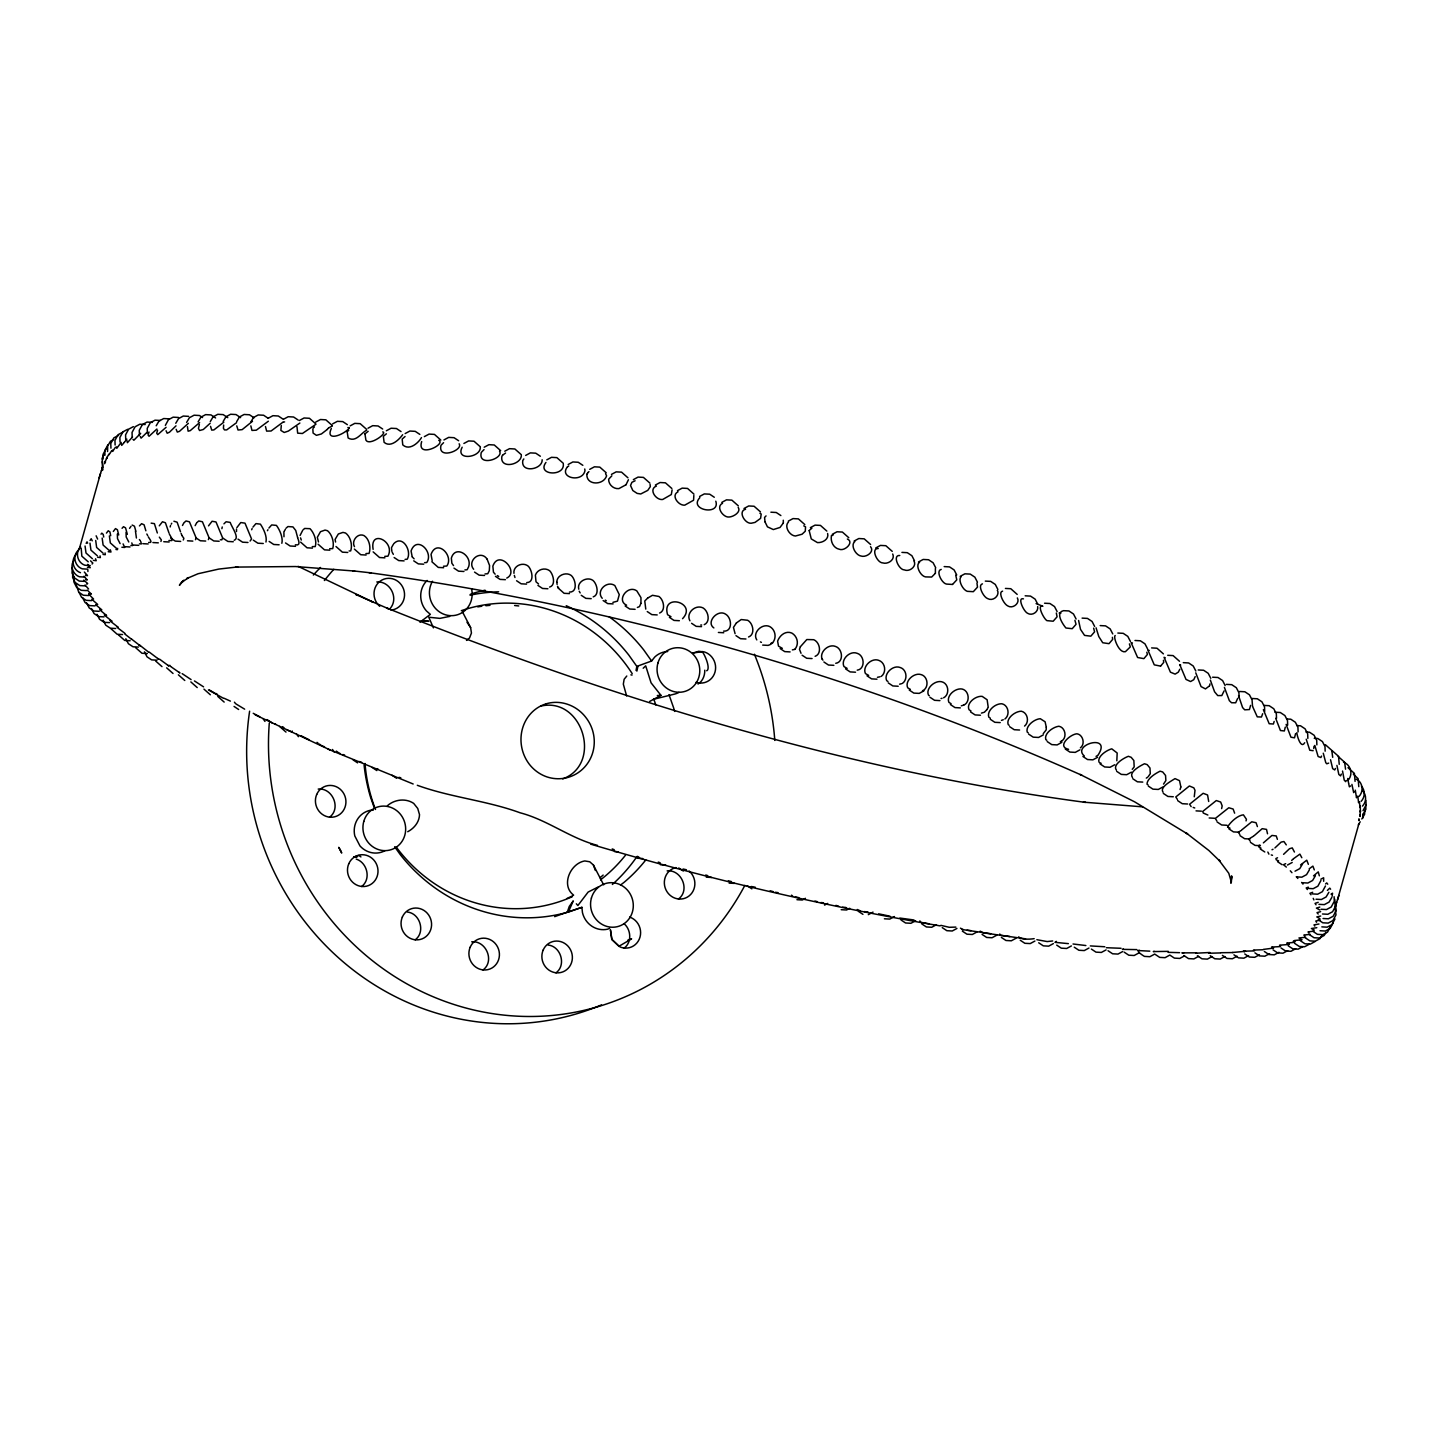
<?xml version="1.0" encoding="UTF-8"?>
<svg xmlns="http://www.w3.org/2000/svg" width="1438" height="1438" viewBox="0 0 1438 1438"><rect width="100%" height="100%" fill="white"/><g stroke="black" fill="none" stroke-linecap="round" stroke-linejoin="round"><path stroke-width="1.5" d="M166.071 430.771L167.185 433.233L169.486 432.209L176.011 425.846M1294.434 852.033L1292.259 847.899L1289.473 848.744L1283.577 854.334M132.961 439.327L133.86 440.244L140.672 433.305M1301.821 857.713L1299.88 854.118L1293.373 858.828M640.953 603.295L640.953 597.615L636.836 590.91C627.777 584.349 615.985 600.527 626.609 605.182M988.14 706.741L987.133 699.767L982.172 696.369C975.683 695.597 966.03 703.146 969.032 709.743L970.92 710.893M556.865 582.264C556.47 575.452 566.015 571.497 571.21 575.452C575.721 579.262 577.968 592.42 569.448 592.079M1358.874 818.851L1358.892 820.577L1359.18 819.426M1046.289 727.233L1046.163 729.929L1043.251 733.614M1180.85 786.91L1179.52 780.672L1175.008 778.605C1170.945 781.283 1159.441 787.215 1163.018 792.194M628.424 479.735L626.015 484.75M1234.631 813.171L1233.139 809.037L1228.771 807.761L1215.272 818.492L1216.764 820.721M1180.85 787.017L1180.077 789.534M556.865 582.3L557.099 584.385M567.291 912.195L569.268 906.443L573.259 900.889L568.495 911.764L554.655 916.653M1220.952 952.711L1232.995 952.567M1360.528 810.87L1360.348 812.093L1360.312 806.556M1360.15 814.789L1360.006 816.442L1360.33 810.601M1313.99 746.286L1313.721 748.569M704.782 670.18C704.926 675.536 702.751 681.127 698.041 684.039M1314.296 869.9L1312.894 866.107L1309.173 868.822M980.177 931.141L982.909 932.705M1360.15 805.999L1359.899 807.509L1359.521 802.296M1295.584 733.614L1294.524 737.82L1290.929 737.209L1286.111 724.41M1036.852 939.697L1047.17 941.566L1052.67 940.973M433.395 627.849L428.776 617.226L439.902 618.376L449.788 616.381M1285.302 727.089L1284.35 730.971L1280.431 730.522L1275.704 718.317M160.93 541.443L161.362 539.915L159.33 537.147M809.181 530.622L811.266 538.908L817.431 542.593C822.464 542.935 829.205 539.268 827.623 533.48M636.045 670.45L636.836 666.387L651.594 661.013L654.739 657.04A21.714 20.617 71.6 0 1 667.735 651.522M637.843 666.675L636.89 671.097M1262.672 713.715L1261.468 717.023L1257.261 716.843L1252.588 706.489M1341.348 774.075L1340.575 775.891L1338.832 774.471L1336.909 765.411M1231.755 876.892L1230.91 883.238L1231.611 875.886L1231.359 882.087L1228.771 873.261L1218.813 859.96L1220.251 861.506L1208.873 850.505L1185.973 832.8L1187.734 834.076L1134.654 801.847L1080.1 774.453L1081.879 775.298C855.628 674.53 614.332 606.297 368.991 572.648M1356.969 796.364L1356.501 797.784L1355.279 790.145M183.291 539.987L183.884 538.333L182.177 535.943M1237.687 698.347L1235.673 702.787L1231.539 702.751L1229.364 700.683L1224.403 687.4M221.901 528.663L222.243 526.955M1335.453 768.467L1334.734 769.941L1332.667 768.647L1330.545 759.731M1209.969 683.931L1209.592 685.71M195.496 539.681L196.143 537.938L189.439 521.832L186.005 520.951L183.866 522.893M236.497 529.076L236.533 531.557M117.646 548.363L117.467 549.622L115.975 549.514M251.686 529.759L252.117 528.537M1195.176 676.615L1193.792 679.671L1190.592 681.54L1186.008 679.419L1179.789 664.662M208.348 539.61L209.067 537.74L202.416 521.76L198.732 520.969L196.664 522.803M267.432 530.694L267.935 529.723M1179.789 669.263L1178.351 672.121L1175.134 674.116L1170.424 672.175L1164.079 657.31L1165.211 657.777M79.054 549.783L100.516 473.462M1358.946 823.597L1337.484 899.9M1350.641 785.939L1349.383 786.838L1348.61 783.386M1321.576 756.046L1320.875 757.52L1318.125 756.514L1314.817 745.423M170.169 526.973L170.547 525.517M1308.364 864.328L1306.765 860.194L1300.563 864.939M1257.387 826.58L1256.075 822.716L1251.743 821.799L1241.569 830.068M1304.715 742.727C1300.941 749.378 1297.022 735.861 1296.824 732.697M1346.31 780.457L1345.68 781.661L1344.242 780.133L1342.535 771.056M265.976 542.036C267.216 536.5 263.711 529.112 260.404 524.151L255.946 523.612L252.944 527.117M1208.693 801.487L1207.578 794.998L1203.157 793.291L1189.585 804.237L1191.149 806.61M1274.176 721.427L1273.403 724.015L1269.179 723.727L1263.373 709.689M1358.892 801.595L1358.586 802.746L1357.796 796.203M1221.635 808.587L1222.174 805.909L1220.682 802.044L1216.296 800.553L1202.761 811.409L1203.282 813.045L1207.866 815.04M1267.525 833.788L1266.519 829.402L1262.205 828.665L1254.278 835.586M72.188 567.435L72.062 573.025L74.65 578.022L79.234 581.078L84.608 581.365M102.062 461.814L102.727 469.795M72.745 571.947L72.637 577.537L75.207 582.534L79.809 585.59L85.184 585.877M81.175 548.202L81.84 556.164L88.239 561.845M74.111 576.674L74.003 582.264L76.574 587.261L81.175 590.317L86.55 590.605M165.352 425.396L168.426 419.716L173.135 417.164L178.51 417.469M250.841 425.864L251.974 430.429L256.306 430.196L268.349 421.226M1339.227 764.333L1338.562 756.352L1332.181 750.69M1320.947 880.487L1317.873 886.168L1313.164 888.702L1307.789 888.396M1325.459 885.988L1322.385 891.668L1317.657 894.202L1312.283 893.897M1355.063 781.355L1354.398 773.374L1347.999 767.712M1358.784 786.658L1358.119 778.677L1353.266 774.039M1330.581 926.432L1327.526 932.112L1322.798 934.646L1317.424 934.341L1312.84 931.285M1333.188 922.801L1330.114 928.481L1325.387 931.033L1320.012 930.728M1362.793 818.168L1362.954 814.106M1334.985 918.954L1331.912 924.634L1327.202 927.168L1321.828 926.881M1332.127 896.234L1332.541 893.196L1331.067 894.166M1246.045 820.9L1246.44 819.301L1243.403 814.843C1237.273 815.436 1229.957 822.77 1227.585 826.958M1319.329 875.814L1318.269 871.877L1313.505 875.886M1323.661 881.296L1323.643 877.755L1320.857 879.175M762.697 645.087L768.072 645.392C776.862 643.217 777.293 630.743 769.779 626.591C762.302 622.816 751.984 632.72 756.801 639.892M794.837 649.347C799.258 644.296 797.605 636.405 791.835 633.08C785.543 630.311 779.612 635.578 777.616 641.132L778.497 646.147L782.326 648.34M140.223 436.433L141.086 438.141L146.802 432.532M101.361 470.981L102.799 466.523L99.096 477.919M1336.639 902.399L1335.201 906.857L1338.904 895.461M347.187 431.777L348.122 437.997C355.977 442.598 360.866 433.18 366.69 430.16M1328.694 763.111L1326.771 763.776L1325.764 762.661L1323.266 753.206M187.425 426.601L188.108 431.184L190.265 430.627L199.612 422.592M1194.259 796.796L1194.996 790.343L1193.846 787.862L1189.388 785.975L1175.781 796.976L1177.398 799.438M296.965 426.655L297.666 433.162L302.411 433.503L315.695 424.426M281.291 425.486L280.877 430.429L284.203 432.478L288.355 431.076L299.877 423.042M800.355 646.758L806.826 639.533L813.764 639.712C820.145 642.319 821.997 653.931 815.112 656.321M157.551 430.268L156.706 433.251L157.767 434.636L166.089 427.302M116.496 446.858L116.784 448.279L121.223 442.383M149.031 432.029L148.042 435.013L149.067 436.271L156.886 429.027M292.309 731.079L291.824 731.942L287.133 730.037M112.559 450.094L112.631 451.406L115.435 447.29M223.663 425.037L223.411 428.272L224.49 429.926L226.683 429.908L236.551 422.682M1354.129 791.529L1353.661 792.608L1351.918 784.393M104.615 463.719L105.513 462.029M199.379 424.552L198.426 428.416L199.576 430.519L203.333 429.477L210.182 423.239M109.414 453.581L108.964 454.821L111.679 450.759M129.564 528.375L131.02 526.308M113.332 531.449L115.489 528.591L117.413 529.759L118.725 534.99M107.023 457.302L106.448 458.542L108.551 454.714M181.997 581.581L179.408 585.302L183.812 580.251L182.231 582.048L188.612 577.591L186.778 578.543L198.049 573.744L218.81 569.071L237.755 566.932L235.562 567.093L295.419 566.536L354.701 571.048M281.848 543.294C283.214 538.1 279.979 530.119 276.42 525.391L271.692 524.942L268.906 528.07M159.276 525.823L162.476 521.76L165.406 522.749L168.965 532.941M640.899 603.403L639.515 606.584L637.376 607.465M127.029 440.729L127.407 442.688L132.53 436.954M171.248 524.151L171.751 523.252M182.482 525.481L183.525 523.504M105.423 461.239L104.704 462.479L107.113 457.464M195.137 525.643L196.413 523.252M986.935 709.599L984.635 711.99M208.528 525.859L212.087 521.257L216.006 521.958L222.638 537.92L221.829 539.825L220.338 539.789M283.897 531.916L283.987 536.751M121.367 443.695L121.727 445.367L124.351 442.347M986.953 709.563L988.05 707.568M393.149 544.678L391.46 547.734L391.855 551.239M86.172 543.366L87.035 541.856L87.628 543.169M236.875 527.602L240.757 522.551L244.999 523.144L251.578 538.998L250.104 541.03M800.337 646.794L799.474 649.293L801.02 653.283M327.253 429.441L328.619 427.913M107.886 444.881L104.812 450.561L104.974 455.181M106.088 448.746L103.015 454.426L103.177 459.028M104.147 454.39L102.008 458.506L102.961 465.499M78.011 550.502C72.331 556.093 74.776 566.284 82.272 568.837L87.646 569.142M76.196 554.367C70.516 559.939 72.979 570.131 80.474 572.701M80.6 546.889C74.92 552.462 77.364 562.653 84.86 565.224L90.235 565.529M74.255 559.993C69.455 565.476 72.871 574.517 79.45 576.782L84.824 577.069M156.203 425.774L158.989 421.082L163.716 418.548L169.091 418.835M175.76 423.293L178.546 418.602L183.273 416.049L188.648 416.355M186.598 422.448L189.385 417.739L194.094 415.205L199.469 415.51L202.542 417.541M198.102 421.855L200.907 417.164L205.616 414.629L210.991 414.917L215.592 417.973M210.29 421.532L213.094 416.84L217.803 414.306L223.178 414.611L227.779 417.667M223.142 421.496L225.928 416.786L230.637 414.252L236.012 414.557L240.613 417.613M236.623 421.711L239.409 417.002L244.118 414.468L249.493 414.773L254.095 417.829M250.715 422.179L253.501 417.487L258.229 414.953L263.603 415.24L268.187 418.296M223.933 523.845L226.126 521.76L230.206 522.407C231.608 527.063 240.128 538.207 234.178 540.275M284.293 531.179L285.425 529.274M1347.765 780.546C1353.446 774.974 1350.983 764.764 1343.505 762.212M1302.54 863.95L1299.754 868.642L1295.027 871.176M1309.335 869.954L1306.549 874.646L1301.839 877.18L1296.465 876.892M1358.928 796.472C1363.961 791.547 1362.847 782.002 1356.196 779.162M1315.393 875.796L1312.588 880.487L1307.879 883.022L1302.504 882.734M1361.085 801.397C1365.129 797.263 1365.273 790.379 1361.427 786.119M1362.451 806.125C1366.495 801.991 1366.639 795.088 1362.793 790.846M1363.026 810.637L1366.1 804.956L1365.938 800.355M1362.811 814.933L1365.884 809.252L1365.723 804.651M1358.335 824.927L1360.204 821.799M1361.804 819.013L1364.59 814.321L1364.77 810.259M1328.892 892.279L1326.106 896.97L1321.396 899.505L1316.022 899.217M1331.84 897.402L1329.054 902.093L1324.326 904.628L1318.952 904.34M1321.846 935.509L1319.976 938.637L1315.267 941.189L1309.892 940.883L1305.309 937.828M1325.998 932.363L1324.146 935.491L1319.419 938.025L1314.044 937.738L1309.461 934.682M1232.456 952.495L1245.56 951.291M302.465 530.748L300.075 535.475M390.417 608.166C398.937 597.902 389.986 580.844 376.81 581.959M586.866 474.27C586.201 485.577 603.583 485.577 606.602 475.78L605.542 473.677M286.072 528.177L287.942 526.56L292.957 526.901L295.743 530.478L297.612 537.542M393.545 543.959C402.352 534.019 412.275 551.114 407.17 559.256L405.067 559.382M935.401 573.277L935.383 568.441M302.969 529.921L304.694 528.447L309.997 528.681C314.221 532.959 316.989 541.083 315.246 546.584L312.244 546.62M421.676 441.592C416.319 458.956 446.463 444.27 438.752 440.298M502.527 455.343L501.88 456.349C499.561 469.435 521.041 464.995 521.347 455.54M523.827 458.956L522.785 460.502C520.61 473.551 542.665 469.579 542.162 459.747M586.92 474.181L587.89 472.653M1209.484 685.89L1205.475 688.91L1201.054 686.591L1195.769 672.822M90.055 540.49L91.205 538.693L92.23 540.814M587.908 472.653L588.969 471.61M831.452 535.781C830.283 541.227 833.303 548.076 839.361 549.262C844.897 551.545 854.496 542.036 847.359 539.016M831.47 535.763L833.393 534.774M124.369 442.329L126.886 439.147M101.02 534.181L101.81 533.156L103.194 534.397L103.734 537.039M106.448 533.085L108.245 530.766L109.953 531.952L110.69 535.691M1313.146 750.69L1309.766 750.223L1306.225 739.204M626.788 676.022L624.146 679.275L623.319 684.146L626.644 695.992M1325.584 883.939L1326.735 882.914L1327.741 884.208M364.946 433.899L365.899 440.064C369.278 446.553 387.99 432.802 382.778 431.885M347.205 431.706L348.733 430.286M122.068 528.303L123.488 526.685L125.555 527.872L127.335 534.325M647.621 598.118L644.763 600.994L645.77 609.101M1274.931 847.935L1281.132 842.093L1283.918 841.536L1286.291 844.879M952.567 584.439L956.791 579.838L955.731 575.164M1163.54 784.087L1165.859 780.546L1165.553 775.477L1162.695 771.954L1160.053 771.199C1155.109 773.626 1146.949 778.767 1147.021 784.159L1148.045 784.878M1148.171 776.736L1150.292 773.698L1149.969 768L1147.2 764.639L1144.504 763.758C1140.028 765.861 1128.381 772.296 1132.497 777.527M772.619 642.93L770.984 643.253M1132.245 769.33L1134.187 766.849L1133.845 760.522L1131.167 757.305L1128.399 756.298C1123.581 758.024 1112.257 764.872 1116.391 770.139M1116.823 760.81L1117.182 753.009L1111.754 748.821C1106.361 750.294 1097.14 756.55 1099.009 762.194M139.45 525.913L141.589 523.684L144.088 524.798L145.867 530.802M736.382 622.96L733.452 627.399L735.088 633.691M462.173 447.218C455.019 460.879 480.256 457.877 480.31 447.595M502.671 455.127L505.565 453.042M151.134 523.144L154.405 523.648L157.335 532.977M935.383 573.313L931.644 577.051L925.533 576.908C920.194 576.009 914.999 565.026 919.601 562.222M643.199 668.239L645.698 665.848L651.072 682.834L660.977 695.363L649.616 701.474M653.319 699.335L673.991 694.248A21.714 20.617 71.6 0 0 679.024 692.361M1327.382 890.41L1329.773 888.127L1330.617 889.223M1160.592 666.082L1163.737 662.397L1163.432 660.294M313.25 428.021L314.437 426.924M331.333 428.488C324.754 442.634 344.886 434.348 349.254 427.967M365.036 433.809L368.164 431.328M1291.648 860.409L1292.834 859.331M327.235 429.459L321.393 433.97L316.432 435.337L313.089 433.072L312.855 429.063M1098.021 755.148C1112.581 733.003 1071.094 744.596 1084.324 755.975M1080.405 747.814C1085.384 744.309 1083.138 734.656 1076.972 733.793C1070.214 734.171 1056.283 746.628 1068.578 749.324M692.721 653.104L698.688 651.288L702.05 651.702L692.936 652.996M1061.801 740.93C1067.266 737.496 1065.342 727.34 1058.853 726.244C1052.886 727.017 1044.042 733.452 1045.785 739.545L1046.792 740.282M329.518 817.233C341.435 808.48 332.645 787.593 318.211 789.067M361.585 886.527C371.328 879.355 367.391 862.602 356.211 859.097M415.169 939.841C425.738 932.201 420.094 913.256 407.314 912.034M483.006 969.985C494.942 961.231 486.134 940.344 471.7 941.818M555.967 972.861C566.554 965.222 560.91 946.276 548.13 945.054M678.448 899.038C690.366 890.302 681.576 869.397 667.142 870.871M624.182 948.091C631.965 942.393 631.21 929.703 624.092 923.717M1024.557 726.082C1029.518 722.236 1027.811 712.583 1021.304 711.217C1015.084 711.253 1005.953 718.353 1008.2 724.59L1009.17 725.309M545.955 462.425C536.41 475.151 564.361 476.985 563.337 464.258M567.399 466.883C558.555 478.063 582.516 483.024 584.978 470.657L584.745 468.986M188.36 423.329L179.498 431.328L177.305 432.083L176.155 429.297M252.495 421.28L242.141 429.638L238.025 430.016L236.767 425.846M223.825 422.197L213.867 429.926L211.71 430.106L210.541 426.349M466.487 640.413L469.507 638.023L471.448 633.062L470.621 627.615L462.425 611.761M736.418 622.942L741.217 619.544L747.652 620.263C753.35 623.355 755.327 634.571 748.569 636.98M1285.662 863.645L1283.469 864.741L1286.327 867.078M419.986 622.223L430.357 614.35L426.457 610.952A21.714 20.617 71.6 0 1 427.104 580.449M620.569 884.999L624.038 882.375A166.341 157.982 71.6 0 0 645.824 859.906M999.805 933.981L1000.237 935.257L1009.925 936.569M407.727 831.721C414.18 828.324 419.249 822.177 419.519 814.663L417.739 808.48L413.677 803.375C405.66 797.964 394.515 799.42 387.397 805.729M1018.661 936.857C1020.746 939.661 1029.752 939.445 1034.156 938.637M647.675 598.082L652.475 595.296L658.928 596.464C663.889 599.88 665.92 610.629 659.611 613.037M1004.892 719C1010.123 715.225 1008.631 705.249 1001.927 703.775C995.276 703.362 986.594 710.821 988.805 717.149L990.279 718.119M386.391 433.809L383.353 436.325L384.108 442.347C391.01 448.225 399.71 438.824 402.658 434.725M405.049 436.523L402.173 439.075L402.766 444.881C409.632 451.244 418.8 442.347 421.478 437.583M484.049 449.573L481.281 452.431C477.524 467.314 504.145 458.524 499.525 451.155M567.507 466.793L568.783 465.984M328.637 427.895L332.304 426.025M611.851 475.816L608.651 479.214C608.472 484.57 613.487 489.208 618.915 488.614L625.961 484.786M443.569 442.688L440.999 445.277C437.386 460.214 463.629 450.148 459.135 443.785M1146.302 778.12L1147.398 777.401M699.875 497.62C688.047 510.131 720.582 515.99 715.8 501.197M1097.536 755.561L1096.062 756.352M766.041 515.9L764.567 517.464L764.998 521.832M788.455 522.03C783.908 526.308 789.408 535.655 795.412 536.014L802.044 534.235L805.262 531.233L805.55 526.847L803.752 525.859M1241.03 830.571L1238.28 832.314L1239.862 834.507M1253.577 836.125L1248.759 839.073L1250.179 841.14M127.658 429.297L122.949 431.831L119.875 437.512L120.037 442.113M122.733 432.191L118.024 434.725L114.95 440.423L115.112 445.025M133.375 426.637L128.647 429.171L125.573 434.851L125.735 439.471M118.581 435.337L113.854 437.871L110.78 443.569L110.942 448.171M113.62 439.579L110.474 441.268L107.688 445.96L107.562 451.55M268.223 418.242L272.932 415.69L278.307 415.995L282.891 419.051M283.502 419.249L288.211 416.714L293.586 417.002L298.187 420.058M299.356 420.525L304.065 417.991L309.44 418.278L315.839 423.94M315.749 422.053L320.476 419.519L325.851 419.824L332.232 425.486M332.681 423.851L337.391 421.316L342.765 421.604L347.349 424.659M350.099 425.9L354.809 423.365L360.183 423.671L366.582 429.333M368.002 428.218L372.712 425.666L378.086 425.972L382.688 429.027M386.355 430.771L391.082 428.236L396.457 428.524L401.04 431.58M405.157 433.575L409.866 431.041L415.24 431.346L419.842 434.402M424.354 436.631L429.081 434.096L434.456 434.402L440.837 440.064M443.947 439.92L448.674 437.386L454.048 437.691L458.632 440.747M463.899 443.461L468.626 440.927L474.001 441.214L480.382 446.876M484.193 447.218L488.902 444.684L494.277 444.989L500.658 450.651M504.774 451.208L509.501 448.674L514.876 448.98L521.257 454.642M525.661 455.433L530.37 452.88L535.745 453.186L540.346 456.241M546.799 459.854L551.509 457.32L556.883 457.626L563.265 463.288M568.154 464.492L572.863 461.958L578.238 462.263L582.839 465.319M589.724 469.345L594.433 466.811L599.808 467.116L606.207 472.778M611.456 474.396L616.183 471.862L621.558 472.149L627.939 477.811M633.349 479.645L638.059 477.092L643.433 477.398L649.832 483.06M655.351 485.055L660.06 482.521L665.435 482.826L671.834 488.489M677.46 490.664L682.169 488.129L687.544 488.435L693.925 494.097M699.605 496.452L704.332 493.917L709.707 494.205L714.291 497.26M721.804 502.383L726.514 499.849L731.888 500.154L738.287 505.816M744.003 508.495L748.713 505.96L754.087 506.248L760.486 511.91M788.312 521.131L793.021 518.597L798.396 518.884L804.795 524.564M810.367 527.656L815.076 525.122L820.451 525.409L826.832 531.089M832.296 534.307L837.024 531.772L842.398 532.06L848.779 537.722M854.118 541.065L858.828 538.531L864.202 538.837L870.601 544.499M875.76 547.95L880.469 545.415L885.844 545.703L892.243 551.365M918.451 561.988L923.178 559.454L928.553 559.741L933.136 562.797L935.725 567.794M960.171 576.35L964.898 573.816L970.273 574.104L974.856 577.159L977.445 582.156M1074.905 620.299L1076.055 624.308L1072.227 628.694L1065.953 628.011C1062.466 623.93 1055.15 612.57 1063.545 610.665L1068.919 610.952L1073.503 614.008L1076.091 619.005M923.915 690.851L919.206 693.386L913.831 693.098L909.229 690.042M1043.287 734.908L1038.578 737.46L1033.203 737.155L1028.601 734.099M1061.855 742.368L1057.128 744.92L1051.753 744.614L1047.17 741.559M1079.956 749.827L1075.247 752.38L1069.872 752.074L1065.27 749.018M805.46 898.319L802.314 900.008L796.94 899.703M1097.607 757.287L1092.88 759.839L1087.505 759.534L1082.922 756.478M824.549 905.113L827.695 903.424M1114.756 764.746L1110.028 767.281L1104.654 766.975L1100.07 763.92M849.714 908.295L846.569 909.984L841.194 909.697M1131.382 772.17L1126.673 774.705L1121.298 774.399L1116.697 771.343M868.318 914.658L873.028 912.105M894.49 916.545L889.78 919.08L884.406 918.792M1163.018 786.91L1158.309 789.444L1152.934 789.156L1148.333 786.101M915.647 920.751L910.937 923.286L905.563 922.98L900.961 919.925M936.462 924.724L931.752 927.258L926.378 926.953L921.776 923.897M956.935 928.445L952.226 930.997L946.851 930.692L942.25 927.636M977.031 931.95L972.322 934.484L966.947 934.197L962.346 931.141M996.75 935.221L992.022 937.756L986.648 937.45L982.064 934.394M1016.037 938.241L1011.327 940.794L1005.953 940.488L1001.369 937.432M1034.929 941.045L1030.219 943.58L1024.845 943.292L1020.243 940.236M1053.389 943.598L1048.679 946.15L1043.305 945.845L1038.703 942.789M1071.4 945.934L1066.69 948.469L1061.316 948.181L1056.714 945.125M1088.961 948.037L1084.252 950.572L1078.877 950.266L1074.276 947.211M1106.074 949.907L1101.346 952.441L1095.972 952.136L1091.388 949.08M1122.701 951.543L1117.991 954.077L1112.617 953.789L1108.033 950.734M1287.477 865.029L1292.205 862.476M1138.878 952.963L1134.169 955.497L1128.794 955.209L1124.192 952.154M1154.57 954.167L1149.861 956.701L1144.486 956.396C1143.785 956.108 1134.888 950.5 1139.363 950.284M1184.499 955.893L1179.771 958.427L1174.397 958.121L1169.813 955.066L1165.068 957.672L1159.693 957.384L1155.109 954.329M1198.591 956.36L1193.882 958.912L1188.507 958.607L1183.905 955.551M1212.072 956.576L1207.363 959.128L1201.988 958.822L1197.387 955.767M1224.906 956.522L1220.197 959.074L1214.822 958.769L1210.221 955.713M1237.093 956.216L1232.384 958.751L1227.009 958.445L1222.408 955.389M1248.615 955.623L1243.906 958.175L1238.531 957.87L1233.93 954.814M1259.454 954.778L1254.727 957.313L1249.352 957.025L1244.769 953.969M1269.574 953.664L1264.865 956.198L1259.49 955.91L1254.907 952.855M1279.011 952.298L1274.284 954.832L1268.909 954.526L1264.326 951.471M1287.693 950.662L1282.984 953.196L1277.609 952.891L1273.025 949.835M1295.656 948.756L1290.947 951.291L1285.572 951.003L1280.988 947.948M1302.882 946.599L1298.172 949.152L1292.798 948.846L1288.196 945.791M1309.353 944.209L1304.626 946.743L1299.251 946.438L1294.667 943.382M1315.051 941.548L1310.342 944.083L1304.967 943.777L1300.365 940.722M1272.019 849.732L1273.007 849.283M1259.886 845.023L1258.52 845.688L1258.933 847.072L1261 848.114M1060.345 741.649L1061.711 740.983M1267.849 852.051L1268.909 854.136M1182.216 952.873L1195.014 952.837M1277.537 857.767L1275.901 858.54L1276.243 859.816L1278.634 860.913M963.837 705.069C970.38 702.283 969.266 690.582 962.076 689.018C955.335 687.759 946.024 695.722 948.9 702.373L951.093 703.685M943.598 697.807C949.835 694.752 948.954 683.374 941.638 681.738C934.97 680.138 925.443 688.371 928.463 695.075L929.325 695.74M1073.036 943.993L1085.87 945.539M1090.31 945.916L1104.797 946.761M1056.409 941.369L1054.989 942.339L1068.362 943.634M902.291 683.463C907.971 679.85 906.965 669.263 899.918 667.43C892.872 664.787 883.453 673.829 886.707 680.659L887.983 681.504M282.873 422.233L271.081 431.005L266.641 431.112L265.473 426.529M881.26 676.399C886.707 672.427 885.431 662.523 878.69 660.33C871.518 657.543 862.153 666.567 865.442 673.559L868.66 675.393M562.743 778.911C602.935 764.045 582.624 696.603 540.958 706.058M627.831 940.128L631.606 938.87L618.915 946.294L621.054 947.336A15.998 15.189 71.6 0 0 640 937.145A15.998 15.189 71.6 0 0 629.628 917.067M1263.373 842.866L1271.947 835.442L1276.243 835.945L1277.393 839.343M656.393 486.08C648.232 489.172 655.962 500.55 662.72 499.471L671.33 494.528L672.103 489.891M678.071 491.778C670.629 495.229 678.412 505.87 684.776 505.151L693.583 500.226L693.835 495.409M1160.574 666.1L1154.265 664.859L1147.848 649.94L1149.232 650.461M722.541 503.3C715.423 506.571 722.972 517.644 729.048 517.033C733.524 516.835 741.433 511.964 738.179 507.308M1308.31 887.156L1306.189 887.947L1307.358 889.547M1312.678 892.297L1309.928 893.286L1310.953 894.796M609.658 928.409L607.501 929.2A21.714 20.617 71.6 0 1 582.444 912.537L581.905 907.324L568.495 911.782M1313.236 898.337L1313.901 899.918M470.262 594.379L474.324 592.941A166.341 157.982 71.6 0 1 485.073 590.209M581.905 907.324L569.682 911.638A166.341 157.982 71.6 0 1 400.285 854.639L394.659 846.748M1318.197 902.345L1315.051 903.37L1316.022 904.808M1001.441 720.384L1003.275 719.755M963.658 705.123L961.303 705.824M983.754 712.403L981.417 713.104M854.819 541.533C850.164 545.182 855.574 555.284 861.164 556.057C866.233 557.746 874.861 551.689 870.529 546.674M922.459 690.797C929.2 688.101 928.247 676.273 920.913 674.548C914.029 672.409 904.502 681.019 907.72 687.831L910.326 689.341M1319.796 907.072L1316.417 908.097L1319.886 910.056M901.446 683.733L899.595 684.182M880.02 676.795L877.45 677.298M353.712 857.012L358.853 855.502L360.938 856.922M1220.52 952.927L1208.585 953.25L1209.592 953.196M1209.915 952.495L1195.643 953.214L1196.704 953.142M794.783 649.383L792.356 649.886M1168.303 951.363L1153.294 951.579L1154.301 951.381M1273.277 948.127L1263.265 949.422M1136.919 949.619L1122.413 949.368L1123.455 949.062M1121.101 948.289L1106.343 947.714M941.027 698.544L942.052 698.293M857.21 670.162C865.388 669.155 864.741 655.548 857.228 653.337C849.876 650.282 840.601 659.539 843.962 666.549L847.126 668.382M835.748 663.295C843.944 662.235 842.758 648.808 835.586 646.471C828.594 643.505 819.408 651.899 822.015 658.928M1320.641 911.656L1316.992 912.627L1318.179 914.047M1320.336 920.104L1315.788 921.021L1316.543 922.261M1168.051 952.333L1179.609 952.675M1318.97 924.005L1313.99 924.886L1314.799 926.072M428.65 621.306L421.136 620.982M682.565 618.682C697.879 602.594 661.067 592.474 667.591 614.727L670.989 616.686M955.857 927.097L949.242 927.294L940.847 925.353M1316.813 927.69L1311.402 928.517L1314.224 930.044M1313.901 931.123L1308.023 931.914L1308.94 933.028M1310.18 934.323L1303.871 935.06L1304.823 936.138M1294.829 940.506L1302.091 939.733M1305.614 937.27L1298.945 937.971L1301.066 939.194M1294.272 942.429L1286.776 943.04L1287.819 943.975M704.225 624.667C710.498 621.971 708.592 611.527 703.29 608.058C695.686 603.888 685.549 612.983 689.916 620.803M723.566 631.138C732.913 631.821 731.96 617.621 725.471 614.08C717.634 608.939 705.645 622.312 713.859 627.921M701.672 625.009L700.773 624.991M1289.059 944.46L1279.55 945.197L1280.629 946.078M283.268 422.071L284.616 421.909M1280.036 946.599L1271.587 947.085L1273.637 947.93M612.912 602.36L617.477 601.138L619.275 594.613L614.835 585.554C606.998 580.089 595.727 590.946 602.216 598.298M1182.108 952.927L1183.959 952.729M593.211 596.878C599.574 594.847 597.201 584.008 592.941 580.395C587.135 576.189 576.692 581.725 578.777 589.185M549.586 587.064C556.093 585.392 553.396 574.409 549.658 570.724C544.804 567.147 537.345 569.448 535.385 575.11L536.014 581.797L538.531 583.954M1263.031 949.745L1253.469 950.069L1254.547 950.806M526.739 582.588C534.792 582.606 532.132 570.113 528.303 566.23C522.875 561.521 512.917 565.925 513.959 573.313M1138.105 950.554L1149.807 951.165M961.303 576.494C957.618 579.478 962.417 589.67 967.235 591.324L973.328 591.683L977.498 587.117L976.959 583.055M506.751 578.076C519.765 571.839 498.716 548.903 492.857 566.177L493.45 572.198L495.139 574.157M1253.612 950.931L1243.331 951.183L1244.463 951.794M1294.703 940.524L1293.247 941.333L1295.171 941.746M373.359 810.079L370.033 810.349A21.714 20.617 71.6 0 0 354.809 835.963L359.967 845.921A21.714 20.617 71.6 0 0 384.899 850.739M485.001 573.942L487.788 573.726L489.315 570.652L489.567 565.511L487.123 559.184M464.887 569.933L467.134 569.754L468.608 566.788C472.563 555.607 455.307 544.355 451.352 558.124L451.874 563.283L453.527 565.583M424.57 562.671L426.798 562.51C433.952 552.12 416.732 534.936 411.07 550.952L412.185 556.758M914.011 919.978L899.846 918.055M598.244 886.958L588.124 892.063L577.878 905.527L576.332 903.801M952.459 584.457L946.51 584.08C941.674 583.343 935.491 570.598 941.225 569.412M349.075 550.97L350.674 550.898C352.634 545.415 350.674 536.662 345.533 533.013L342.963 532.402L338.343 533.983L335.072 539.484L335.575 542.018M657.31 695.507L660.977 695.363M443.479 566.23L446.805 566.033C454.228 555.697 436.775 538.369 431.041 554.421L432.191 560.676M778.066 892.656L775.316 892.261M1320.695 916.024L1316.795 916.923L1319.94 918.72M1288.502 944.083L1289.419 944.047M384.737 556.362L387.918 556.218C395.881 541.533 369.548 528.591 373.125 549.352M365.935 553.558L369.063 553.432C371.094 547.932 369.422 538.926 363.976 535.565C357.631 532.635 351.178 540.994 354.467 546.638M755.274 887.246L751.283 886.491M275.826 724.303L274.64 724.015M329.679 548.687L332.717 548.615C334.407 543.133 332.322 534.684 327.522 530.73L325.06 530.083L320.494 531.701L317.313 537.327L318.499 541.964M1059.141 613.019L1060.813 613.271M1078.59 620.461L1080.513 629.377L1084.558 635.398L1090.831 636.171L1094.588 631.839L1093.635 628.154M295.329 544.822C301.153 546.009 298.511 540.508 297.612 537.578M990.674 933.711L962.202 929.541M970.992 930.656L967.019 930.224M686.411 869.756L683.032 869.001M353.82 857.192L356.876 857.282M845.957 907.486L842.632 907.18M168.947 540.472L171.769 540.58L172.183 538.747M635.093 480.777L631.911 482.305L630.527 485.505L632.828 490.538L637.124 493.396L640.755 493.971L647.765 490.376L650.318 486.637L650.066 484.372M823.507 902.776L820.864 902.543M1142.581 806.844L1083.407 802.152L1085.438 802.386C845.202 770.319 611.366 698.293 386.948 608.094L388.853 608.921L371.112 601.264M148.653 542.45C153.632 543.276 149.228 538.729 148.348 536.895M889.96 916.186L878.672 913.831M160.391 420.471L155.016 420.184L150.307 422.718L147.233 428.398L147.395 433.018M152.428 422.377L147.053 422.071L142.344 424.623L139.27 430.304L139.432 434.905M145.202 424.534L139.828 424.228L135.118 426.762L132.044 432.443L132.206 437.062M770.894 512.198L776.268 512.503L780.87 515.559M901.932 552.39L907.306 552.677L911.908 555.733L914.478 560.73M944.173 566.59L949.547 566.896L954.131 569.951L956.719 574.948M985.318 581.096L990.692 581.383L995.294 584.439L997.864 589.436M233.262 541.749L227.887 541.443L223.285 538.387M247.965 542.486L242.591 542.198L238.007 539.142M219.169 541.263L213.795 540.958L209.193 537.902M263.262 543.51L257.887 543.205L253.286 540.149M279.116 544.786L273.741 544.481L269.14 541.425M205.688 541.048L200.313 540.76L195.712 537.704M295.509 546.314L290.134 546.009L285.533 542.953M187.461 540.796L192.836 541.101M312.423 548.112L307.049 547.806L300.668 542.144M180.649 541.425L175.274 541.119L170.691 538.064M329.859 550.161L324.485 549.855L318.086 544.193M163.77 541.713L169.145 542M1005.414 588.43L1010.788 588.717L1017.187 594.397M347.762 552.462L342.388 552.174L335.989 546.512M152.931 542.557L158.306 542.845M366.115 555.032L360.74 554.726L354.359 549.064M142.793 543.672L148.168 543.959M384.917 557.836L379.542 557.531L373.143 551.868M133.375 545.038L138.749 545.344M404.114 560.892L398.739 560.586L394.138 557.531M1025.168 595.799L1030.543 596.105L1035.144 599.161L1037.733 604.158M124.675 546.674L130.049 546.979M423.707 564.181L418.332 563.894L413.731 560.838M443.659 567.722L438.284 567.417L431.885 561.755M1044.563 603.223L1049.938 603.511L1054.521 606.566L1057.11 611.563M463.935 571.479L458.56 571.174L453.977 568.118M484.534 575.47L479.16 575.164L474.558 572.108M505.421 579.676L500.047 579.388L495.445 576.332M526.542 584.116L521.167 583.81L516.584 580.754M1082.095 618.124L1087.47 618.412L1092.071 621.468L1094.642 626.465M547.914 588.753L542.539 588.466L537.938 585.41M569.466 593.606L564.091 593.301L557.71 587.639M1100.196 625.584L1105.57 625.872L1110.172 628.927L1112.76 633.924M591.216 598.657L585.841 598.352L581.24 595.296M613.109 603.888L607.735 603.601L603.133 600.545M1117.847 633.044L1123.222 633.331L1127.805 636.387L1130.394 641.384M635.111 609.317L629.736 609.029L625.135 605.973M1134.995 640.485L1140.37 640.791L1144.972 643.847L1147.542 648.826M657.202 614.925L651.827 614.619L647.244 611.563M679.365 620.713L673.991 620.407L669.389 617.351M1151.622 647.909L1156.997 648.214L1163.396 653.877M701.564 626.644L696.19 626.357L691.588 623.301M88.707 595.53L83.332 595.242L78.73 592.186L76.052 584.116M1167.728 655.297L1173.102 655.602L1179.484 661.264M718.389 632.45L723.763 632.756M91.547 600.635L86.172 600.329L81.571 597.273L79 592.276M1183.276 662.648L1188.651 662.954L1193.234 666.01L1195.823 671.007M745.945 638.993L740.57 638.706L735.968 635.65M95.034 605.883L89.659 605.596L85.076 602.54L82.487 597.543M1198.231 669.964L1203.606 670.252L1208.208 673.308L1210.796 678.305M99.204 611.312L93.83 611.006L89.228 607.95L86.64 602.971M790.109 651.917L784.735 651.612L780.151 648.556M1212.611 677.208L1217.986 677.496L1222.588 680.551L1225.158 685.549M104.021 616.884L98.647 616.596L94.045 613.541L91.475 608.544M812.057 658.568L806.682 658.262L802.098 655.207M1226.362 684.38L1231.737 684.668L1236.338 687.724L1238.927 692.721L1239.089 697.34M109.522 622.618L104.147 622.33L99.546 619.275L96.975 614.278M833.86 665.327L828.486 665.039L823.902 661.983M115.705 628.514L110.331 628.208L105.729 625.153L103.141 620.173M1239.502 691.48L1244.877 691.768L1249.46 694.824L1252.049 699.821L1252.516 706.22M855.52 672.211L850.146 671.906L845.544 668.85M122.572 634.553L117.197 634.266L110.798 628.586M1251.977 698.491L1257.351 698.778L1261.953 701.834L1264.541 706.831L1264.685 711.433M876.964 679.185L871.59 678.88L867.006 675.824M130.121 640.755L124.747 640.449L118.365 634.787M1263.804 705.393L1269.179 705.699L1273.762 708.754L1276.351 713.751L1276.513 718.353M898.211 686.25L892.836 685.944L888.235 682.888M138.39 647.082L133.015 646.776L128.413 643.721L125.825 638.742M1274.931 712.205L1280.305 712.511L1284.907 715.567L1287.495 720.564L1287.657 725.165M147.341 653.553L141.967 653.265L135.567 647.603M1287.172 719L1290.767 719.198L1295.35 722.253L1297.939 727.251L1298.101 731.852M939.931 700.612L934.556 700.306L929.955 697.25M156.994 660.168L151.619 659.88L147.018 656.824L144.447 651.827M1296.914 725.579L1300.509 725.777L1305.093 728.832L1307.681 733.829L1307.843 738.431M960.35 707.891L954.976 707.586L950.392 704.53M1305.938 732.014L1309.533 732.23L1314.116 735.267L1316.705 740.264L1316.866 744.884M980.464 715.225L975.09 714.92L970.488 711.864M1314.242 738.323L1317.819 738.521L1322.421 741.577L1324.991 746.574L1325.153 751.175M1000.219 722.595L994.844 722.307L990.243 719.252M1019.596 730.019L1014.221 729.713L1009.62 726.657M1142.761 782.092L1137.386 781.805L1132.802 778.749M1173.282 796.76L1167.908 796.454L1163.306 793.399M1187.644 804.004L1182.27 803.698L1177.686 800.642M1196.039 810.87L1201.413 811.176M1209.16 817.97L1214.535 818.276M1227.027 825.286L1221.653 824.981L1217.051 821.925M1238.837 832.189L1233.462 831.901L1228.861 828.845M1249.982 839.001L1244.607 838.714L1240.005 835.658M1260.425 845.706L1255.05 845.4L1250.449 842.344M614.475 851.584L618.052 851.781M637.394 858.234L642.768 858.54M660.366 864.723L665.74 865.029M1321.109 909.265L1326.483 909.553L1331.211 907.019L1334.266 901.338L1334.122 896.737M706.274 877.18L711.648 877.468M1322.475 913.993L1327.849 914.28L1332.577 911.746L1335.632 906.066L1334.698 899.074M729.12 883.112L734.494 883.399M1323.05 918.505L1328.424 918.792L1333.134 916.258L1336.208 910.578L1335.273 903.585M139.45 543.816L141.355 543.941L140.726 541.389M130.912 545.469L132.655 545.577L131.811 542.917M867.923 911.944L864.166 911.602M811.877 528.195L809.199 530.496M597.435 845.346C570.419 838.462 547.429 819.894 520.125 812.794C486.691 800.553 450.651 797.425 417.308 785.292M92.086 564.038L92.823 563.049L90.54 560.838M121.888 547.231L124.693 547.465L123.093 543.906M352.687 570.832L370.914 572.863M87.916 571.515L87.844 569.915M347.888 427.535L349.326 427.805M422.718 620.533L428.542 621.288M731.439 881.602L728.311 880.793M929.056 923.789L921.776 922.513M173.908 521.221L177.108 522.174L180.505 531.772M108.192 551.743L110.996 552.03L110.349 549.819M103.033 554.439L105.298 554.691L105.064 552.929M1025.528 938.834L983.79 932.903M97.55 557.243L100.372 557.585L100.049 555.859M93.398 560.335L96.238 560.73L95.555 558.771M963.298 929.631L960.422 928.157M940.146 925.892C822.177 905.742 705.447 878.33 590.73 844.16M982.442 583.846C977.337 585.05 983.286 597.112 987.654 598.603C992.597 601.461 999.14 596.464 997.828 591.162L997.307 590.461M87.412 567.255L90.27 567.722L87.7 564.343M1002.592 591.144C997.684 591.953 1003.67 604.086 1007.768 605.919C1012.729 609.227 1020.387 603.079 1017.349 597.92M745.585 509.232C737.622 511.209 744.848 523.863 751.193 523.234L755.022 522.407L760.594 518.363L761.187 514.031L759.911 513.258M85.525 575.29L87.484 575.649L84.339 572.054M630.905 674.853L632.037 675.105M85.831 579.658L87.269 579.945L83.907 576.261M859.78 910.614L857.282 909.499M86.855 584.241L87.664 583.504L83.728 580.125M838.696 906.228L835.927 905.383M88.599 589.023L85.04 584.96M878.223 548.543C870.601 548.094 876.91 562.923 882.806 562.923C888.019 564.595 895.407 559.544 892.71 554.007M814.951 901.033L817.197 901.608M88.904 593.463L91.385 594.092L87.251 590.101M93.596 599.035L88.725 594.2M899.757 555.499C892.135 554.78 898.678 569.879 904.286 569.879C909.499 572.252 917.138 566.212 913.939 560.964M398.991 777.311L400.807 777.796M795.34 896.755L798.863 897.707M99.941 609.37L101.828 609.892L95.645 604.643M773.195 891.65L770.193 890.769M342.837 754.537L344.617 755.04M707.748 875.652L705.77 875.005M1271.264 854.927L1272.504 855.304M358.997 761.493L361.675 762.302M116.981 626.86L118.114 627.22L110.564 621.342M308.828 739.617L301.279 735.861M1115.223 635.56C1112.796 636.009 1118.584 653.481 1125.415 651.684L1130.304 646.902L1129.405 643.9M131.649 639.353L124.764 633.96M1302.972 884.1L1301.66 882.411M1023.461 598.855C1017.043 597.076 1023.604 611.402 1027.541 613.271C1032.178 616.273 1038.685 611.743 1037.679 606.584M1297.831 878.492L1296.375 876.677M1291.935 872.704L1290.299 870.799M322.238 745.963L324.521 746.753M1132.389 642.984L1131.095 642.588L1137.602 657.508L1143.893 658.64L1147.416 654.452L1146.805 652.259M658.28 862.099L660.168 862.782M1193.18 807.419L1194.744 807.976M1230.029 828.18L1227.585 826.976M637.232 856.347L638.76 856.94M792.662 896.036L791.493 895.155M1036.097 603.618L1042.874 606.243C1036.474 604.158 1043.629 618.717 1046.936 620.641L1053.191 621.216L1057.092 616.794L1056.319 613.019M413.173 783.998L330.003 749.917L255.191 714.866M612.211 848.923L614.224 849.714M1099.746 762.697L1101.131 763.29M132.188 525.05L134.453 526.2L135.855 531.197M272.177 722.972L267.073 719.593M357.9 595.404L355.851 594.487L373.089 602.127L298.115 566.338M259.721 716.717L253.232 713.302M328.098 749.054L330.003 749.917M1179.663 664.608L1180.706 665.093M244.658 709.168L236.03 703.973M760.432 641.887L761.403 642.373M104.417 614.745L106.592 615.5L100.139 610.179M208.438 689.934L223.232 698.149M109.953 620.479L112.02 621.27L104.435 615.176M377.08 768.629L378.212 769.276M605.308 600.149L606.279 600.742M338.973 752.901L340.321 753.71M497.26 575.542L498.734 576.458M224.04 698.239L230.404 701.115M1325.369 744.686L1331.768 750.348L1332.702 757.341M1338.221 756.532L1344.602 762.194L1345.555 769.186M1260.191 848.923L1264.793 851.979M1277.519 861.668L1282.103 864.723M1318.233 919.745L1322.834 922.801L1328.209 923.088L1332.918 920.554L1335.992 914.874L1335.039 907.881M858.342 911.297L862.944 914.352M747.293 885.79L751.876 888.846M678.736 867.977L683.338 871.033M116.712 548.579L110.331 542.917L109.378 535.925M109.504 550.718L103.105 545.056L102.152 538.064M103.033 553.127L96.634 547.465L95.699 540.472M97.335 555.787L90.936 550.125L89.983 543.133M92.392 558.699L86.01 553.019L85.058 546.027M392.035 775.226L396.618 778.282M372.262 767.515L376.846 770.57M352.975 759.803L357.577 762.859M285.982 732.086L279.583 726.424M234.052 706.435L238.636 709.491M224.166 702.086L217.767 696.423M210.343 694.788L203.962 689.126M197.222 687.58L190.841 681.918M184.783 680.48L178.384 674.817M173.027 673.487L166.646 667.825M161.973 666.621L155.592 660.959M336.312 751.121L337.966 752.236M319.326 744.039L321.069 745.244M1028.206 732.805L1027.199 732.068C1025.492 726.028 1034.174 719.09 1040.285 718.712L1045.102 721.786L1046.289 727.197M283.861 727.7L282.567 726.675M148.779 652.277L139.684 645.123M117.449 627.669L124.872 633.313M157.731 658.478L158.701 659.233L149.39 652.187M822.931 660.15L822.033 658.964M168.156 665.381L168.965 666.046L159.6 659.197M317.043 742.35L317.996 743.104M91.78 599.251L97.694 604.463M209.445 690.024L216.94 694.428L216.527 693.529M194.436 680.929L203.567 686.861M191.074 679.581L182.159 673.631M580.179 592.905L579.19 591.252M558.627 587.908L557.477 586.291M603.654 884.837L593.409 865.011L589.742 861.775L584.799 860.949C570.293 863.339 560.604 885.395 573.636 895.137M170.852 666.639L179.93 672.966L179.193 672.319M473.659 569.268C466.667 561.162 480.346 549.136 487.087 559.076M414.108 558.843L412.293 556.991M131.397 638.957L140.439 645.986L138.839 644.925M170.511 666.333L169.774 665.273M920.949 922.279L919.853 920.913M96.13 535.799L97.622 539.088M393.347 554.331L392.197 552.318M234.43 702.193L235.455 703.488M783.279 520.214L783.351 522.947M139.414 539.556L140.277 540.706M651.594 661.013L643.739 649.94A166.341 157.982 71.6 0 0 608.885 616.596M636.836 666.387L628.712 654.955A166.341 157.982 71.6 0 0 566.248 605.722M332.448 749.468L334.227 752.074M296.623 734.081L298.421 736.687M263.172 718.838L264.969 721.445M128.773 541.982L126.202 536.985L126.041 532.384M120.091 543.618L117.503 538.621L117.341 534.019M466.991 622.259L470.621 627.615M171.751 538.297L169.342 534.055M514.966 577.519L514.319 575.398M1096.062 627.813L1098.794 636.567L1102.73 642.75L1109.004 643.667L1112.67 639.371L1112.383 637.34M146.838 534.001L147.737 535.655M1210.347 680.084L1214.571 691.786L1217.734 695.579L1221.815 695.561L1224.08 690.941M1238.549 695.668L1242.594 707.568L1244.715 709.833L1249.442 709.545L1250.593 705.375M181.925 535.367L181.098 533.39M765.016 521.85L767.443 526.847L773.32 529.561L780.025 527.458L783.351 522.965M301.261 540.059L300.578 537.884M593.409 865.011L595.386 870.493M668.994 694.644L673.505 707.514A166.341 157.982 71.6 0 1 674.638 711.433M653.823 699.21L655.818 704.926M374.365 808.102L370.501 797.083A166.341 157.982 71.6 0 1 364.102 765.124M136.412 538.01L135.46 531.017M1347.748 778.497L1348.61 783.153M102.368 467.314L102.475 470.388M572.414 896.629A153.542 145.831 71.6 0 1 396.187 846.982M375.498 809.468A153.542 145.831 71.6 0 1 365.018 763.488M461.31 610.683A153.542 145.831 71.6 0 1 632.217 673.649M625.44 855.251A153.542 145.831 71.6 0 1 600.527 879.858M470.046 595.206A166.341 157.982 71.6 0 1 498.662 591.827M636.657 856.994A166.341 157.982 71.6 0 1 612.372 884.46M471.556 588.789A22.397 21.264 71.6 0 1 447.524 615.302A22.397 21.264 71.6 0 1 432.514 581.258M477.776 606.89A153.542 145.831 71.6 0 1 481.838 606.243M485.9 605.74A153.542 145.831 71.6 0 1 489.981 605.344M514.624 605.524A153.542 145.831 71.6 0 1 518.723 605.955M603.151 875.059A153.542 145.831 71.6 0 1 600.041 877.755M572.666 895.766A153.542 145.831 71.6 0 1 567.111 898.391M744.866 885.359A265.491 252.153 71.6 0 1 449.932 1003.149A265.491 252.153 71.6 0 1 269.283 723.152M324.377 580.521A265.491 252.153 71.6 0 1 333.796 569.322M754.393 654.218A265.491 252.153 71.6 0 1 774.794 740.444M601.497 1004.892A265.491 252.153 71.6 0 1 345.444 963.784A265.491 252.153 71.6 0 1 249.619 711.181M313.34 575.038A265.491 252.153 71.6 0 1 320.512 567.471M379.722 606.315A15.998 15.189 71.6 0 1 380.261 581.096A15.998 15.189 71.6 0 1 403.521 588.933A15.998 15.189 71.6 0 1 390.938 610.089M689.162 871.051A15.998 15.189 71.6 0 1 689.162 895.874A15.998 15.189 71.6 0 1 665.902 889.727A15.998 15.189 71.6 0 1 675.986 867.563M696.064 682.295A15.998 15.189 71.6 0 0 715.01 672.085A15.998 15.189 71.6 0 0 704.62 652.025L702.301 651.558L703.973 654.344A16.627 5.141 61.7 0 1 706.669 670.755M610.449 929.955L611.941 939.409L618.753 946.006L611.761 939.481L610.449 929.955M546.332 703.757L546.26 703.793A38.323 35.734 76.7 0 0 522.479 728.581A38.323 35.77 77.4 0 0 529.202 764.081L529.238 764.153A38.395 36.292 74 0 0 546.925 776.897A38.395 36.669 69.8 0 0 568.334 777.311L568.405 777.275A38.323 36.921 64.7 0 0 592.833 752.272A38.323 36.885 63.9 0 0 585.464 716.987L585.428 716.915A38.395 36.633 69 0 0 567.471 704.261A38.395 36.256 73.2 0 0 546.332 703.757M340.411 850.11L338.757 847.324L341.705 853.04L340.411 850.11M591.413 898.049A22.397 21.264 71.6 0 0 617.01 926.755A22.397 21.264 71.6 0 0 627.381 890.068A22.397 21.264 71.6 0 0 591.413 898.049M363.778 821.458A22.397 21.264 71.6 0 0 389.374 850.164A22.397 21.264 71.6 0 0 399.746 813.477A22.397 21.264 71.6 0 0 363.778 821.458M657.903 663.08A22.397 21.264 71.6 0 0 683.499 691.786A22.397 21.264 71.6 0 0 693.871 655.099A22.397 21.264 71.6 0 0 657.903 663.08M316.702 794.477A15.998 15.189 71.6 0 0 332.322 817.197A15.998 15.189 71.6 0 0 342.999 792.338A15.998 15.189 71.6 0 0 316.702 794.477M348.769 863.771A15.998 15.189 71.6 0 0 364.389 886.509A15.998 15.189 71.6 0 0 375.066 861.632A15.998 15.189 71.6 0 0 348.769 863.771M402.334 917.085A15.998 15.189 71.6 0 0 417.973 939.823A15.998 15.189 71.6 0 0 428.632 914.945A15.998 15.189 71.6 0 0 402.334 917.085M470.19 947.211A15.998 15.189 71.6 0 0 485.81 969.949A15.998 15.189 71.6 0 0 496.487 945.09A15.998 15.189 71.6 0 0 470.19 947.211M543.151 950.105A15.998 15.189 71.6 0 0 558.771 972.825A15.998 15.189 71.6 0 0 569.448 947.966A15.998 15.189 71.6 0 0 543.151 950.105"/></g></svg>
